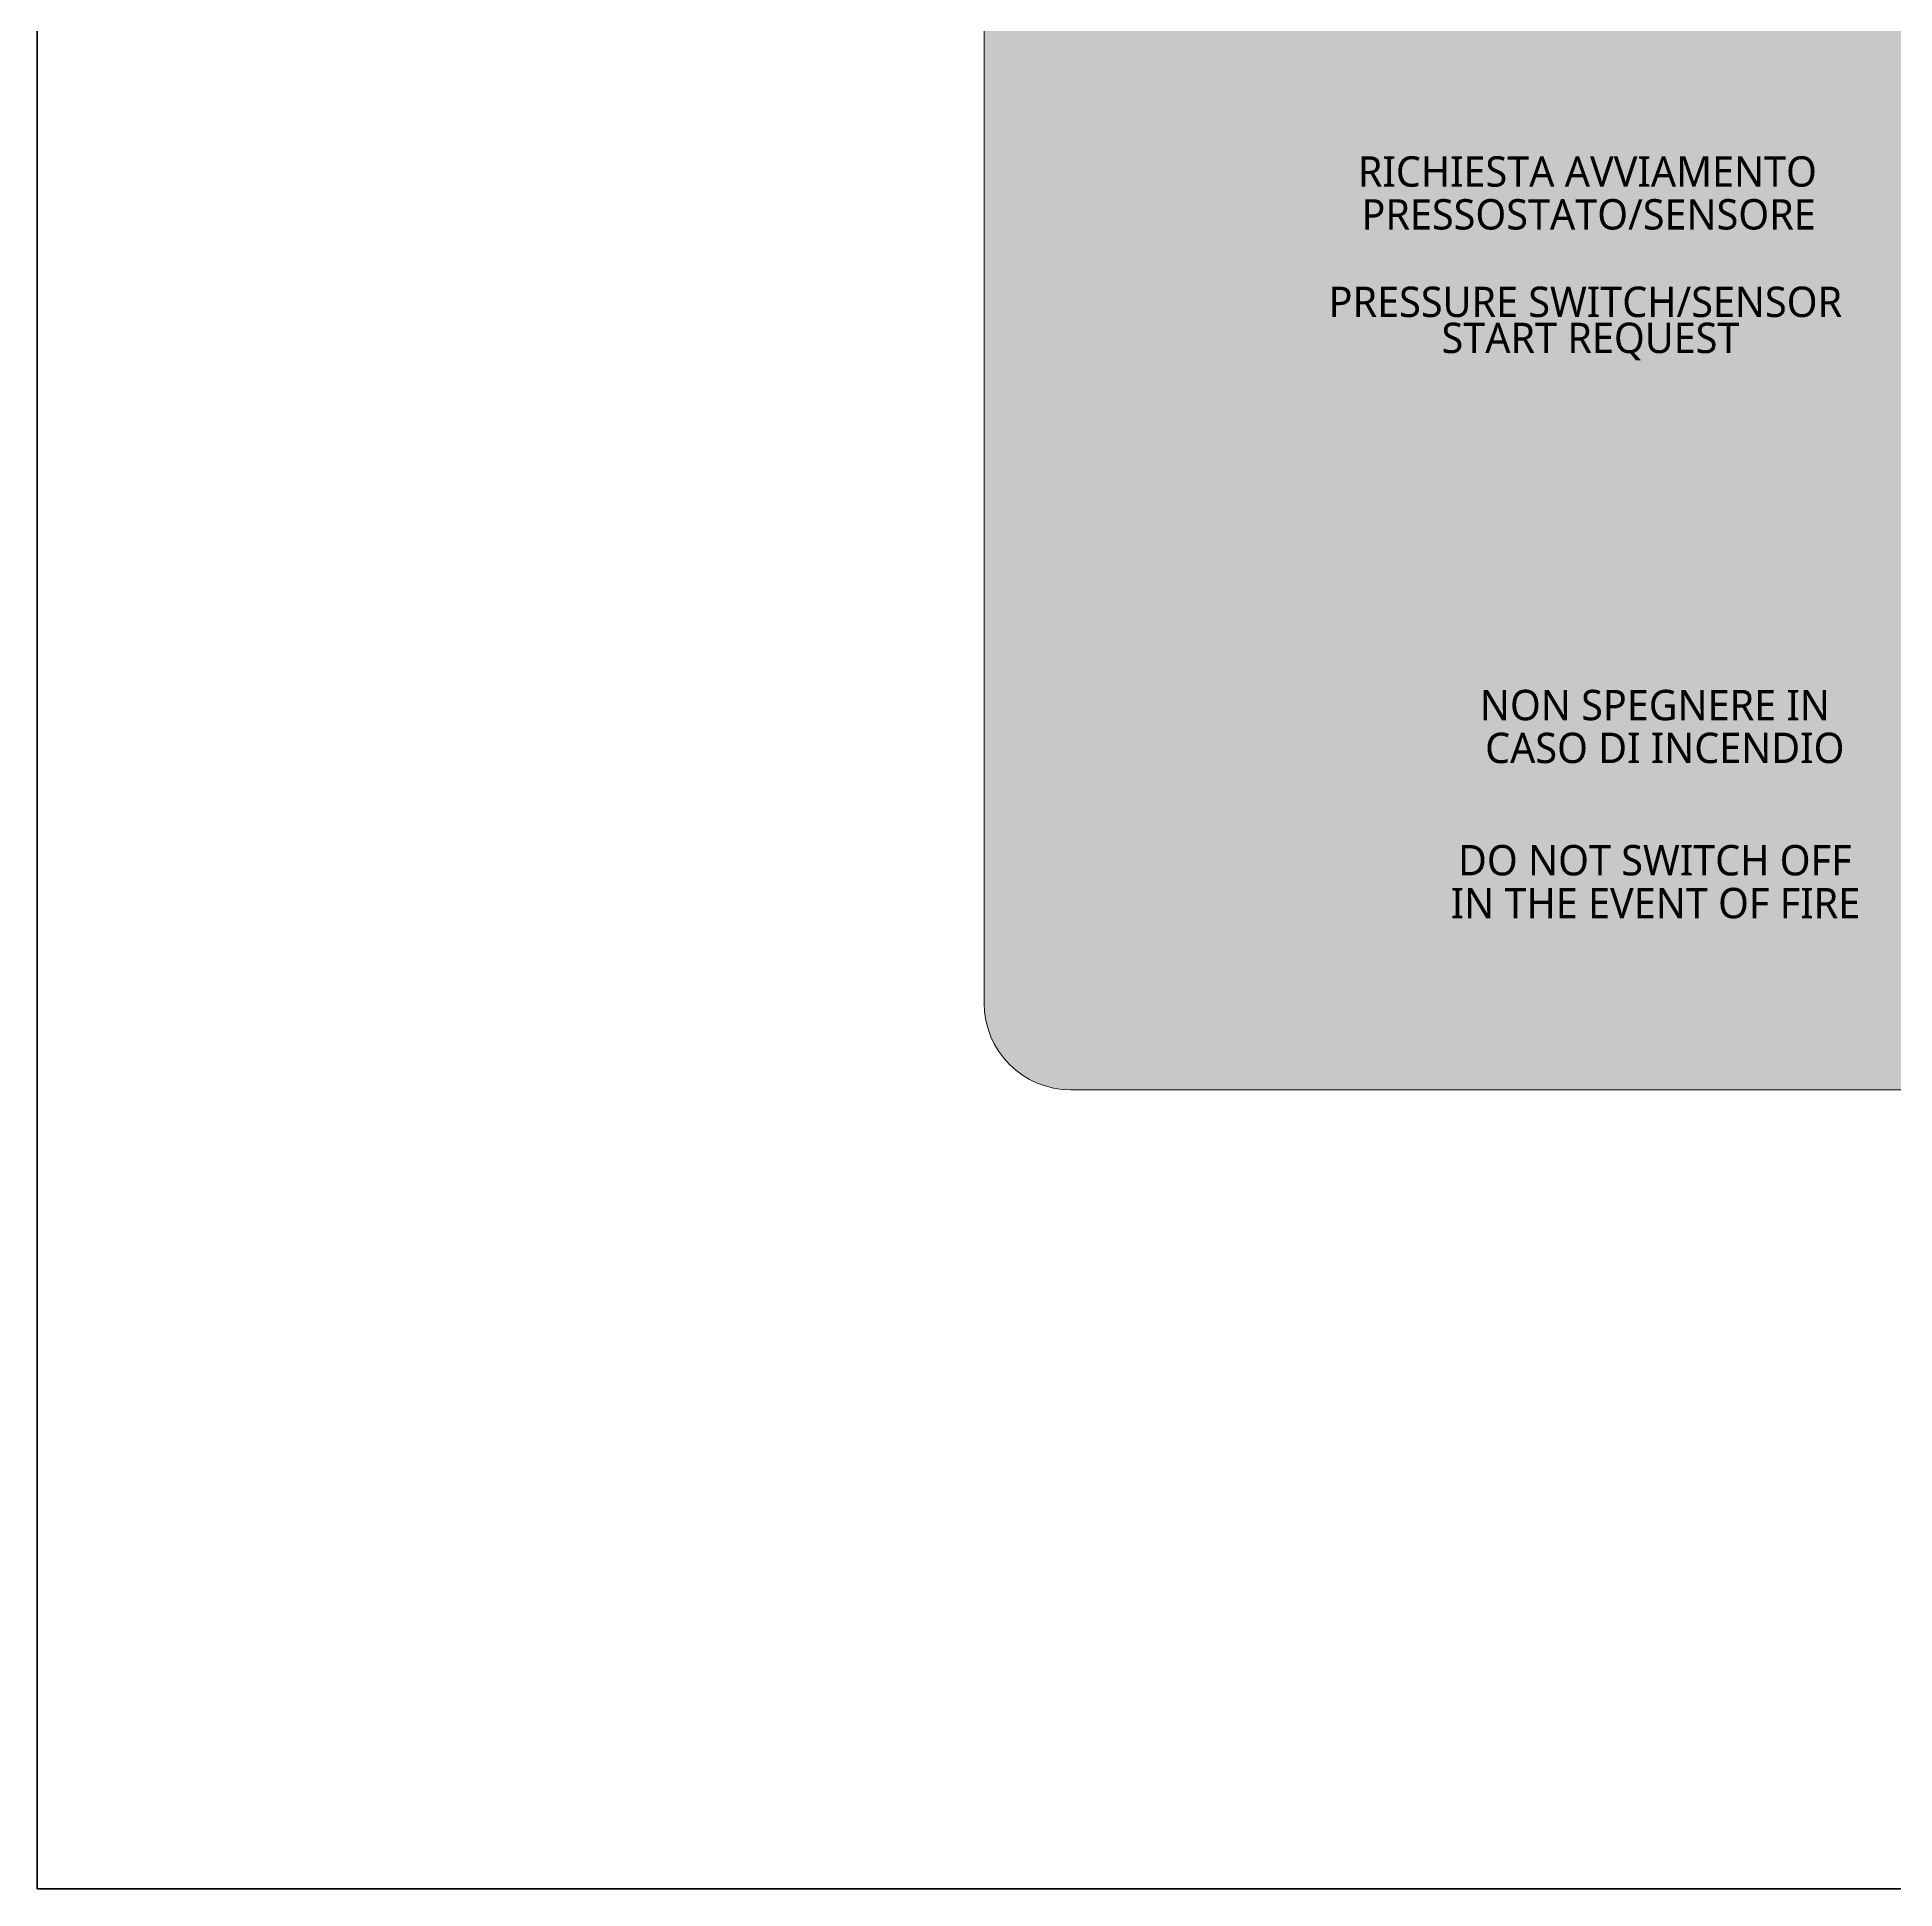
# Model space of a CAD drawing. Header units: millimetres. Extents: x -27 to 294, y 105 to 354.
# Drawn here: x -26.7 to 80.3, y 104.9 to 211.6 of the extents above; entities that cross this region are included whole.
import ezdxf

# ---------------------------------------------------------------- set-up
doc = ezdxf.new("R2010")
doc.units = ezdxf.units.MM
doc.header["$MEASUREMENT"] = 0
doc.layers.add('CEA-SMART REV3', color=7, linetype='Continuous', lineweight=0)

# ---------------------------------------------------------------- blocks, each defined once
blk = doc.blocks.new('Block_14')
at = {"layer": 'CEA-SMART REV3', "char_height": 0.2, "attachment_point": 7}
for s, insert in [('\\C9;\\c13158600;\\FRoboto Regular|b0|i0|c1;\\H1.748367;\\W1.000000;NON SPEGNERE IN ', (56.39, 172.18)), ('\\C9;\\c13158600;\\FRoboto Regular|b0|i0|c1;\\H1.748367;\\W1.000000;CASO DI INCENDIO', (56.69, 169.71)), ('\\C9;\\c13158600;\\FRoboto Regular|b0|i0|c1;\\H1.748367;\\W1.000000;DO NOT SWITCH OFF ', (55.13, 163.24)), ('\\C9;\\c13158600;\\FRoboto Regular|b0|i0|c1;\\H1.748367;\\W1.000000;IN THE EVENT OF FIRE', (54.71, 160.77))]:
    blk.add_mtext(s, dxfattribs=dict(at, insert=insert))

msp = doc.modelspace()

# ---------------------------------------------------------------- hatches: boundary and pattern name
at = {"layer": 'CEA-SMART REV3', "true_color": 0x1d252c, "transparency": 33554687}
h = msp.add_hatch(color=250, dxfattribs=at)
h.dxf.hatch_style = 2
edge = h.paths.add_edge_path()
edge.add_spline(control_points=[(235.84, 150.91), (235.84, 150.91), (32.84, 150.91), (32.84, 150.91), (30.08, 150.91), (27.84, 153.15), (27.84, 155.91), (27.84, 155.91), (27.84, 297.11), (27.84, 297.11), (27.84, 299.87), (30.08, 302.11), (32.84, 302.11), (32.84, 302.11), (235.84, 302.11), (235.84, 302.11), (238.6, 302.11), (240.84, 299.87), (240.84, 297.11), (240.84, 297.11), (240.84, 155.91), (240.84, 155.91), (240.84, 153.15), (238.6, 150.91), (235.84, 150.91)], knot_values=[0, 0, 0, 0, 1, 1, 1, 2, 2, 2, 3, 3, 3, 4, 4, 4, 5, 5, 5, 6, 6, 6, 7, 7, 7, 8, 8, 8, 8], degree=3, periodic=0)

# ---------------------------------------------------------------- linework, layer by layer
at = {"layer": 'CEA-SMART REV3', "color": 9, "lineweight": 60, "true_color": 0xc8c8c8}
msp.add_lwpolyline([(294.24, 104.88), (-26.69, 104.88), (-26.69, 354.09), (294.24, 354.09)], close=True, dxfattribs=at)
at = {"layer": 'CEA-SMART REV3'}
msp.add_open_spline([(235.84, 150.91), (235.84, 150.91), (32.84, 150.91), (32.84, 150.91), (30.08, 150.91), (27.84, 153.15), (27.84, 155.91), (27.84, 155.91), (27.84, 297.11), (27.84, 297.11), (27.84, 299.87), (30.08, 302.11), (32.84, 302.11), (32.84, 302.11), (235.84, 302.11), (235.84, 302.11), (238.6, 302.11), (240.84, 299.87), (240.84, 297.11), (240.84, 297.11), (240.84, 155.91), (240.84, 155.91), (240.84, 153.15), (238.6, 150.91), (235.84, 150.91)], degree=3, knots=[0, 0, 0, 0, 1, 1, 1, 2, 2, 2, 3, 3, 3, 4, 4, 4, 5, 5, 5, 6, 6, 6, 7, 7, 7, 8, 8, 8, 8], dxfattribs=at)

# ---------------------------------------------------------------- block references
msp.add_blockref('Block_14', (0, 0), dxfattribs=at)

# ---------------------------------------------------------------- texts
at = {"layer": 'CEA-SMART REV3', "char_height": 0.2, "attachment_point": 7}
for s, insert in [('\\C9;\\c13158600;\\FRoboto Regular|b0|i0|c1;\\H1.748367;\\W1.000000;RICHIESTA AVVIAMENTO ', (49.36, 202.92)), ('\\C9;\\c13158600;\\FRoboto Regular|b0|i0|c1;\\H1.748367;\\W1.000000;PRESSOSTATO/SENSORE', (49.57, 200.45)), ('\\C9;\\c13158600;\\FRoboto Regular|b0|i0|c1;\\H1.748367;\\W1.000000;PRESSURE SWITCH/SENSOR', (47.68, 195.41)), ('\\C9;\\c13158600;\\FRoboto Regular|b0|i0|c1;\\H1.748367;\\W1.000000;START REQUEST ', (54.18, 192.94))]:
    msp.add_mtext(s, dxfattribs=dict(at, insert=insert))

doc.saveas('drawing.dxf')
